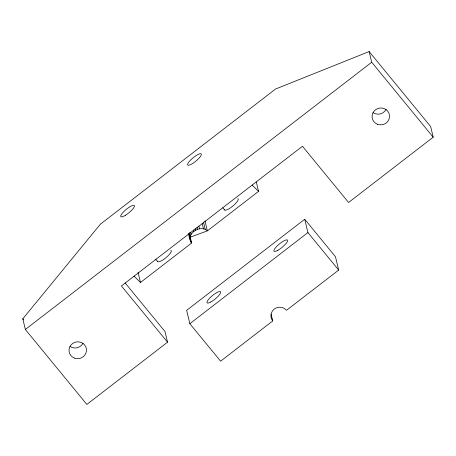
<?xml version="1.0" encoding="UTF-8"?>
<svg xmlns="http://www.w3.org/2000/svg" width="456" height="456" viewBox="0 0 456 456"><rect width="100%" height="100%" fill="white"/><g stroke="black" fill="none" stroke-linecap="round" stroke-linejoin="round"><path stroke-width="0.68" d="M134.001 276.136L140.476 282.492L191.645 243.008C184.748 234.407 200.281 223.97 207.389 230.861L258.558 191.377L256.318 182.047M22.8 318.807L100.377 224.187L275.51 89.045L369.138 51.562L430.641 126.523L433.2 137.193L348.583 202.481L302.459 146.262L121.416 285.958L167.54 342.177L86.862 404.438L25.359 329.477L22.8 318.807L23.678 319.878M198.138 159.087L198.976 158.243A8.761 2.177 -39.4 0 0 197.647 154.681A8.761 2.177 -39.4 0 0 187.593 164.308A8.761 2.177 -39.4 0 0 196.456 160.655L197.784 159.446M25.359 329.477L371.697 62.233L369.138 51.562M304.722 219.25L186.641 310.365L189.844 323.697L220.596 361.175L272.745 320.938A8.761 8.425 -13.5 0 1 274.25 309.065A8.761 8.425 -13.5 0 1 286.522 310.302L338.671 270.066L335.473 256.734L304.722 219.25L307.925 232.583L338.671 270.066M189.844 323.697L307.925 232.583M189.992 237.285L207.389 230.861L204.989 220.864M252.077 185.022L258.558 191.377M371.697 62.233L433.2 137.193M222.784 207.788L224.58 209.982M155.866 259.424L157.668 261.619M125.126 282.937L164.981 331.512L167.54 342.177M188.898 233.478L189.913 237.633M271.149 314.269L272.745 320.938M203.496 222.14L205.246 229.431M202.185 223.44L203.49 228.878M198.89 226.136L199.54 228.844M197.026 227.299L197.522 229.357M195.254 228.821L195.584 230.2M193.492 229.961L193.828 231.346M190.625 232.241L191.115 234.298M189.474 232.6L190.289 235.98M190.209 237.012L191.645 243.008M189.958 237.656L191.098 242.392M188.55 233.956L189.856 239.4M138.077 272.494L140.476 282.492M386.118 109.28A8.761 8.425 -13.5 0 1 372.985 112.581M83.072 343.117A8.761 8.425 -13.5 0 1 69.939 346.417M170.835 250.315A8.761 2.177 -39.4 0 1 165.733 257.857A8.761 2.177 -39.4 0 1 157.548 261.128M237.753 198.679A8.761 2.177 -39.4 0 1 232.651 206.22A8.761 2.177 -39.4 0 1 224.466 209.492M377.528 124.294A8.761 8.425 -13.5 0 0 389.458 115.089A8.761 8.425 -13.5 0 0 375.425 109.856A8.761 8.425 -13.5 0 0 377.528 124.294M74.482 358.137A8.761 8.425 -13.5 0 0 86.412 348.931A8.761 8.425 -13.5 0 0 72.379 343.693A8.761 8.425 -13.5 0 0 74.482 358.137M125.269 215.403A8.761 2.177 -39.4 0 0 134.349 205.582A8.761 2.177 -39.4 0 0 123.057 212.348A8.761 2.177 -39.4 0 0 125.269 215.403M210.866 301.969A8.761 2.177 -39.4 0 0 220.715 291.977A8.761 2.177 -39.4 0 0 209.897 297.928A8.761 2.177 -39.4 0 0 210.866 301.969M277.784 250.333A8.761 2.177 -39.4 0 0 287.628 240.34A8.761 2.177 -39.4 0 0 276.815 246.291A8.761 2.177 -39.4 0 0 277.784 250.333"/></g></svg>
